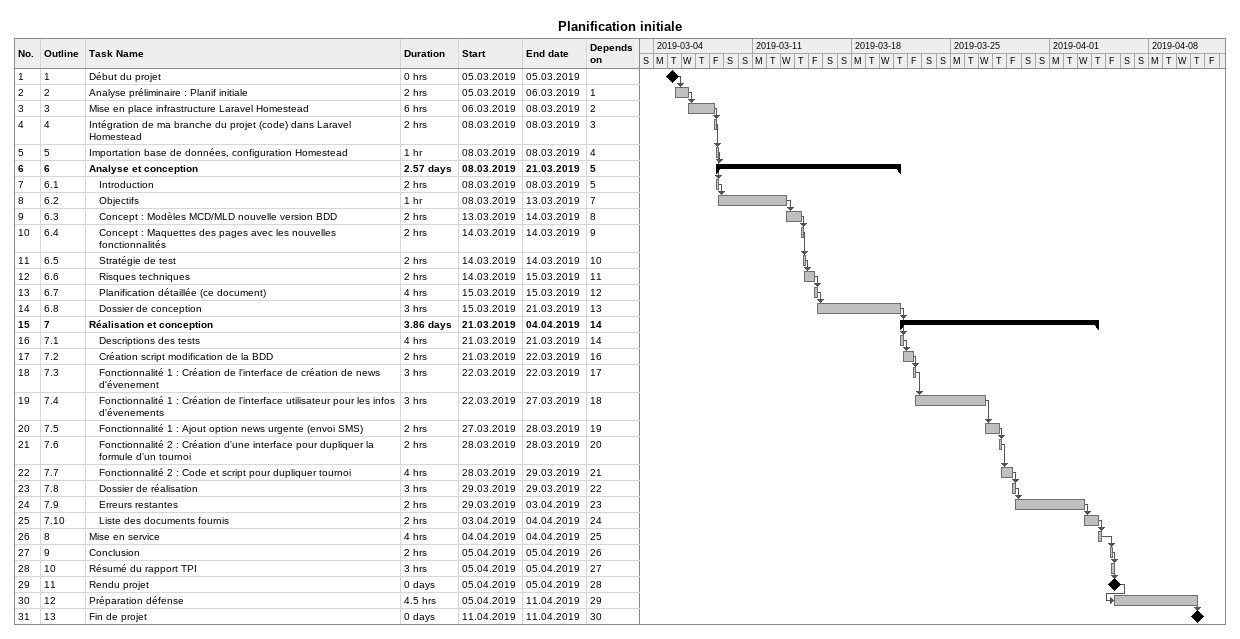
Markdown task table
Planification initiale

| ID | WBS | Task | Duration | Start | Finish | Predecessors |
|---|---|---|---|---|---|---|
| 1 | 1 | Début du projet | 0h | 2019-03-05 | 2019-03-05 |  |
| 2 | 2 | Analyse préliminaire : Planif initiale | 2h | 2019-03-05 | 2019-03-06 | 1 |
| 3 | 3 | Mise en place infrastructure Laravel Homestead | 6h | 2019-03-06 | 2019-03-08 | 2 |
| 4 | 4 | Intégration de ma branche du projet (code) dans Laravel Homestead | 2h | 2019-03-08 | 2019-03-08 | 3 |
| 5 | 5 | Importation base de données, configuration Homestead | 1h | 2019-03-08 | 2019-03-08 | 4 |
| 6 | 6 | **Analyse et conception** | 2.57d | 2019-03-08 | 2019-03-21 | 5 |
| 7 | 6.1 | Introduction | 2h | 2019-03-08 | 2019-03-08 | 5 |
| 8 | 6.2 | Objectifs | 1h | 2019-03-08 | 2019-03-13 | 7 |
| 9 | 6.3 | Concept : Modèles MCD/MLD nouvelle version BDD | 2h | 2019-03-13 | 2019-03-14 | 8 |
| 10 | 6.4 | Concept : Maquettes des pages avec les nouvelles fonctionnalités | 2h | 2019-03-14 | 2019-03-14 | 9 |
| 11 | 6.5 | Stratégie de test | 2h | 2019-03-14 | 2019-03-14 | 10 |
| 12 | 6.6 | Risques techniques | 2h | 2019-03-14 | 2019-03-15 | 11 |
| 13 | 6.7 | Planification détaillée (ce document) | 4h | 2019-03-15 | 2019-03-15 | 12 |
| 14 | 6.8 | Dossier de conception | 3h | 2019-03-15 | 2019-03-21 | 13 |
| 15 | 7 | **Réalisation et conception** | 3.86d | 2019-03-21 | 2019-04-04 | 14 |
| 16 | 7.1 | Descriptions des tests | 4h | 2019-03-21 | 2019-03-21 | 14 |
| 17 | 7.2 | Création script modification de la BDD | 2h | 2019-03-21 | 2019-03-22 | 16 |
| 18 | 7.3 | Fonctionnalité 1 : Création de l'interface de création de news d'évenement | 3h | 2019-03-22 | 2019-03-22 | 17 |
| 19 | 7.4 | Fonctionnalité 1 : Création de l'interface utilisateur pour les infos d'évenements | 3h | 2019-03-22 | 2019-03-27 | 18 |
| 20 | 7.5 | Fonctionnalité 1 : Ajout option news urgente (envoi SMS) | 2h | 2019-03-27 | 2019-03-28 | 19 |
| 21 | 7.6 | Fonctionnalité 2 : Création d'une interface pour dupliquer la formule d'un tournoi | 2h | 2019-03-28 | 2019-03-28 | 20 |
| 22 | 7.7 | Fonctionnalité 2 : Code et script pour dupliquer tournoi | 4h | 2019-03-28 | 2019-03-29 | 21 |
| 23 | 7.8 | Dossier de réalisation | 3h | 2019-03-29 | 2019-03-29 | 22 |
| 24 | 7.9 | Erreurs restantes | 2h | 2019-03-29 | 2019-04-03 | 23 |
| 25 | 7.10 | Liste des documents fournis | 2h | 2019-04-03 | 2019-04-04 | 24 |
| 26 | 8 | Mise en service | 4h | 2019-04-04 | 2019-04-04 | 25 |
| 27 | 9 | Conclusion | 2h | 2019-04-05 | 2019-04-05 | 26 |
| 28 | 10 | Résumé du rapport TPI | 3h | 2019-04-05 | 2019-04-05 | 27 |
| 29 | 11 | Rendu projet | 0d | 2019-04-05 | 2019-04-05 | 28 |
| 30 | 12 | Préparation défense | 4.5h | 2019-04-05 | 2019-04-11 | 29 |
| 31 | 13 | Fin de projet | 0d | 2019-04-11 | 2019-04-11 | 30 |
